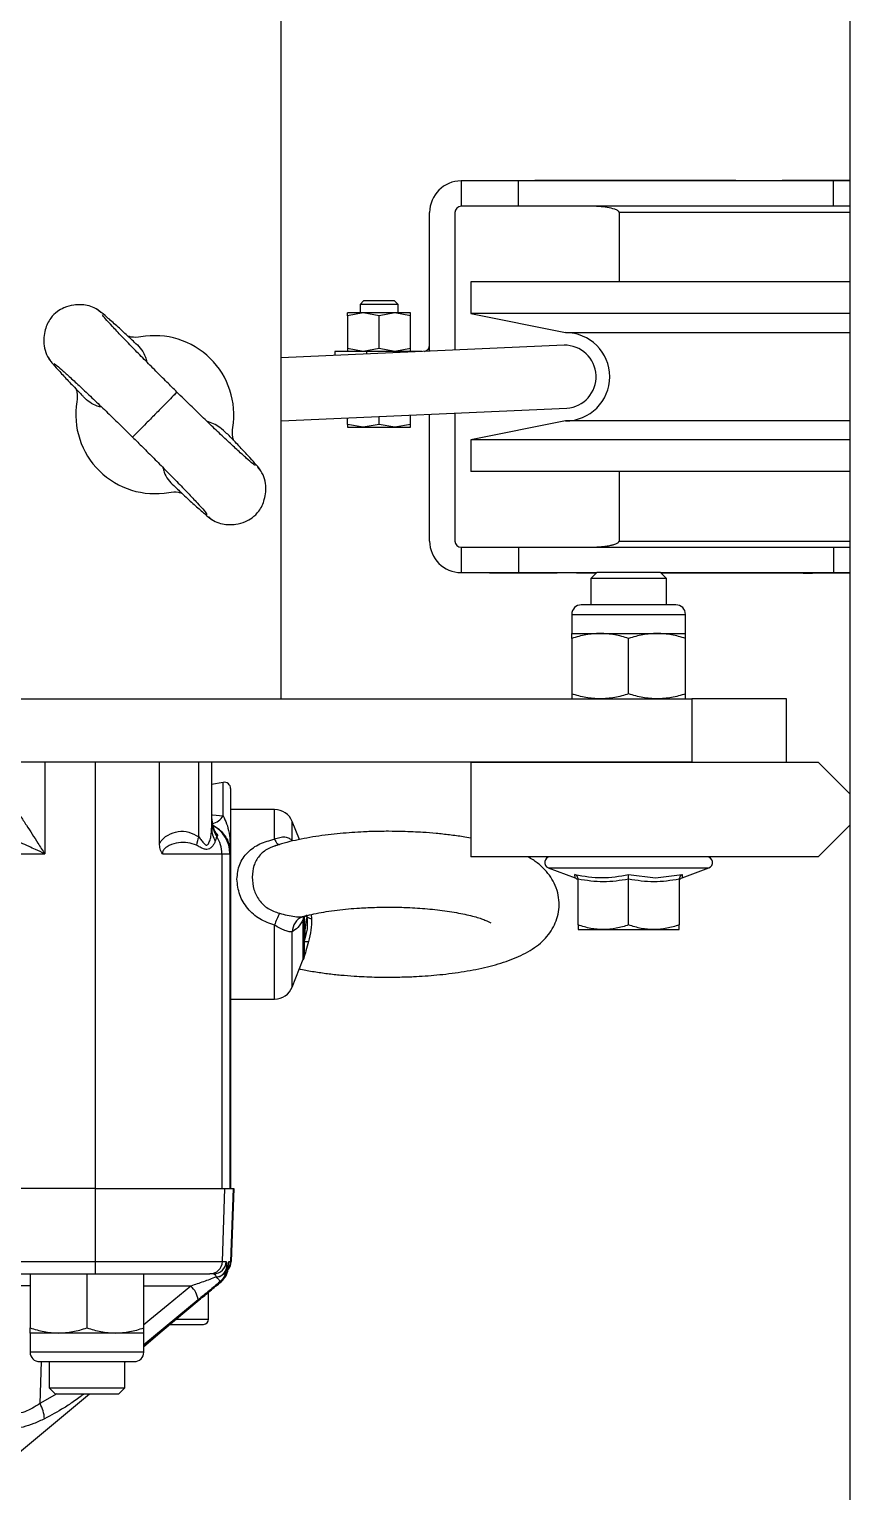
# Model space of a CAD drawing. Header units: centimetres. Extents: x 470464 to 524273, y 49611 to 59074.
# Drawn here: x 503133.11 to 503146.1, y 52552.31 to 52575.46 of the extents above; entities that cross this region are included whole.
import ezdxf

# ---------------------------------------------------------------- set-up
doc = ezdxf.new("R2010")
doc.units = ezdxf.units.CM
doc.header["$MEASUREMENT"] = 0
doc.layers.add('vinç', color=7, linetype='Continuous')

# ---------------------------------------------------------------- blocks, each defined once
blk = doc.blocks.new('ytrbnjytrbtrbrervrer')
at = {"color": 2, "linetype": 'Continuous', "lineweight": 25}
for p, q in [((429367.111, 71738.541), (429367.111, 71783.091)), ((429376.111, 71782.091), (429376.111, 71737.041)), ((429369.961, 71746.741), (429369.961, 71746.341)), ((429370.867, 71746.741), (429369.961, 71746.741)), ((429370.867, 71746.341), (429370.867, 71746.741)), ((429375.854, 71746.741), (429370.867, 71746.741)), ((429371.126, 71746.741), (429371.126, 71746.751)), ((429371.126, 71746.751), (429371.131, 71746.751)), ((429371.131, 71746.741), (429371.131, 71746.751)), ((429371.131, 71746.751), (429371.146, 71746.751)), ((429371.146, 71746.741), (429371.146, 71746.751)), ((429371.146, 71746.751), (429371.173, 71746.751)), ((429371.173, 71746.741), (429371.173, 71746.751)), ((429371.173, 71746.751), (429371.209, 71746.751)), ((429371.209, 71746.741), (429371.209, 71746.751)), ((429371.209, 71746.751), (429371.255, 71746.751)), ((429371.255, 71746.741), (429371.255, 71746.751)), ((429371.255, 71746.751), (429371.312, 71746.751)), ((429371.312, 71746.741), (429371.312, 71746.751)), ((429371.312, 71746.751), (429371.379, 71746.751)), ((429371.379, 71746.741), (429371.379, 71746.751)), ((429371.379, 71746.751), (429371.452, 71746.751)), ((429371.452, 71746.741), (429371.452, 71746.751)), ((429371.452, 71746.751), (429371.453, 71746.751)), ((429371.453, 71746.741), (429371.453, 71746.751)), ((429371.453, 71746.751), (429371.457, 71746.751)), ((429371.457, 71746.741), (429371.457, 71746.751)), ((429371.457, 71746.751), (429371.464, 71746.751)), ((429371.464, 71746.741), (429371.464, 71746.751)), ((429371.464, 71746.751), (429371.472, 71746.751)), ((429371.472, 71746.741), (429371.472, 71746.751)), ((429371.472, 71746.751), (429371.484, 71746.751)), ((429371.484, 71746.741), (429371.484, 71746.751)), ((429371.484, 71746.751), (429371.497, 71746.751)), ((429371.497, 71746.741), (429371.497, 71746.751)), ((429371.497, 71746.751), (429371.513, 71746.751)), ((429371.513, 71746.741), (429371.513, 71746.751)), ((429371.513, 71746.751), (429371.532, 71746.751)), ((429371.532, 71746.741), (429371.532, 71746.751)), ((429371.532, 71746.751), (429371.553, 71746.751)), ((429371.553, 71746.741), (429371.553, 71746.751)), ((429371.553, 71746.751), (429371.577, 71746.751)), ((429371.577, 71746.741), (429371.577, 71746.751)), ((429371.577, 71746.751), (429371.603, 71746.751)), ((429371.603, 71746.741), (429371.603, 71746.751)), ((429371.603, 71746.751), (429371.631, 71746.751)), ((429371.631, 71746.741), (429371.631, 71746.751)), ((429371.631, 71746.751), (429371.663, 71746.751)), ((429371.663, 71746.741), (429371.663, 71746.751)), ((429371.663, 71746.751), (429371.696, 71746.751)), ((429371.696, 71746.741), (429371.696, 71746.751)), ((429371.696, 71746.751), (429371.732, 71746.751)), ((429371.732, 71746.741), (429371.732, 71746.751)), ((429371.732, 71746.751), (429371.771, 71746.751)), ((429371.771, 71746.741), (429371.771, 71746.751)), ((429371.771, 71746.751), (429373.946, 71746.751)), ((429373.946, 71746.741), (429373.946, 71746.751)), ((429373.946, 71746.751), (429373.981, 71746.751)), ((429373.981, 71746.741), (429373.981, 71746.751)), ((429373.981, 71746.751), (429374.058, 71746.751)), ((429374.058, 71746.741), (429374.058, 71746.751)), ((429374.058, 71746.751), (429374.124, 71746.751)), ((429374.124, 71746.741), (429374.124, 71746.751)), ((429374.124, 71746.751), (429374.181, 71746.751)), ((429374.181, 71746.741), (429374.181, 71746.751)), ((429374.181, 71746.751), (429374.227, 71746.751)), ((429374.227, 71746.741), (429374.227, 71746.751)), ((429374.227, 71746.751), (429374.263, 71746.751)), ((429374.263, 71746.741), (429374.263, 71746.751)), ((429374.263, 71746.751), (429374.289, 71746.751)), ((429374.289, 71746.741), (429374.289, 71746.751)), ((429374.289, 71746.751), (429374.304, 71746.751)), ((429374.304, 71746.741), (429374.304, 71746.751)), ((429374.304, 71746.751), (429374.31, 71746.751)), ((429374.31, 71746.741), (429374.31, 71746.751)), ((429375.041, 71746.741), (429375.041, 71746.751)), ((429375.041, 71746.751), (429375.883, 71746.751)), ((429375.854, 71746.341), (429375.854, 71746.741)), ((429376.111, 71746.741), (429375.854, 71746.741)), ((429375.883, 71746.741), (429375.883, 71746.751)), ((429375.883, 71746.751), (429376.111, 71746.751)), ((429370.867, 71746.341), (429369.961, 71746.341)), ((429375.854, 71746.341), (429370.867, 71746.341)), ((429376.111, 71746.341), (429375.854, 71746.341)), ((429369.461, 71744.047), (429369.461, 71746.241)), ((429369.861, 71746.241), (429369.861, 71744.064)), ((429376.111, 71746.241), (429372.461, 71746.241)), ((429372.461, 71746.241), (429372.461, 71745.141)), ((429370.111, 71745.141), (429370.111, 71744.641)), ((429376.111, 71745.141), (429370.111, 71745.141)), ((429368.411, 71744.651), (429368.161, 71744.607)), ((429368.161, 71744.607), (429368.161, 71744.651)), ((429368.411, 71744.651), (429368.161, 71744.651)), ((429368.416, 71744.841), (429368.361, 71744.786)), ((429368.361, 71744.786), (429368.361, 71744.651)), ((429368.961, 71744.786), (429368.361, 71744.786)), ((429368.661, 71744.607), (429368.411, 71744.651)), ((429368.911, 71744.651), (429368.411, 71744.651)), ((429368.906, 71744.841), (429368.416, 71744.841)), ((429368.911, 71744.651), (429368.661, 71744.607)), ((429368.961, 71744.786), (429368.906, 71744.841)), ((429369.161, 71744.607), (429368.911, 71744.651)), ((429369.161, 71744.651), (429368.911, 71744.651)), ((429368.961, 71744.651), (429368.961, 71744.786)), ((429369.161, 71744.607), (429369.161, 71744.651)), ((429370.111, 71744.641), (429371.611, 71744.341)), ((429376.111, 71744.641), (429370.111, 71744.641)), ((429368.161, 71744.607), (429368.161, 71744.086)), ((429368.661, 71744.086), (429368.661, 71744.607)), ((429369.161, 71744.086), (429369.161, 71744.607)), ((429371.611, 71744.341), (429376.111, 71744.341)), ((429371.589, 71744.141), (429367.111, 71743.943)), ((429367.961, 71744.041), (429367.961, 71743.98)), ((429368.461, 71744.041), (429367.961, 71744.041)), ((429368.411, 71744.041), (429368.161, 71744.086)), ((429368.161, 71744.086), (429368.161, 71744.041)), ((429368.661, 71744.086), (429368.411, 71744.041)), ((429368.461, 71744.041), (429368.461, 71744.003)), ((429369.337, 71744.041), (429368.461, 71744.041)), ((429368.911, 71744.041), (429368.661, 71744.086)), ((429369.161, 71744.086), (429368.911, 71744.041)), ((429369.161, 71744.041), (429369.161, 71744.086)), ((429367.111, 71742.942), (429371.633, 71743.142)), ((429368.661, 71742.886), (429368.661, 71743.01)), ((429369.161, 71742.886), (429369.161, 71743.032)), ((429369.461, 71741.041), (429369.461, 71743.046)), ((429369.861, 71743.063), (429369.861, 71741.041)), ((429368.161, 71742.886), (429368.161, 71742.988)), ((429368.411, 71742.841), (429368.161, 71742.886)), ((429368.161, 71742.886), (429368.161, 71742.841)), ((429368.161, 71742.841), (429368.411, 71742.841)), ((429368.661, 71742.886), (429368.411, 71742.841)), ((429368.411, 71742.841), (429368.911, 71742.841)), ((429368.911, 71742.841), (429368.661, 71742.886)), ((429369.161, 71742.886), (429368.911, 71742.841)), ((429368.911, 71742.841), (429369.161, 71742.841)), ((429369.161, 71742.841), (429369.161, 71742.886)), ((429371.611, 71742.941), (429370.111, 71742.641)), ((429376.111, 71742.941), (429371.611, 71742.941)), ((429370.111, 71742.641), (429370.111, 71742.141)), ((429376.111, 71742.641), (429370.111, 71742.641)), ((429376.111, 71742.141), (429370.111, 71742.141)), ((429372.461, 71742.141), (429372.461, 71741.041)), ((429369.961, 71740.941), (429369.961, 71740.541)), ((429369.961, 71740.941), (429370.867, 71740.941)), ((429370.867, 71740.941), (429370.867, 71740.541)), ((429370.867, 71740.941), (429375.854, 71740.941)), ((429372.461, 71741.041), (429376.111, 71741.041)), ((429375.854, 71740.941), (429375.854, 71740.541)), ((429375.854, 71740.941), (429376.111, 71740.941)), ((429369.961, 71740.541), (429370.867, 71740.541)), ((429370.41, 71740.541), (429370.41, 71740.531)), ((429371.088, 71740.531), (429370.41, 71740.531)), ((429370.867, 71740.541), (429372.107, 71740.541)), ((429371.088, 71740.541), (429371.088, 71740.531)), ((429371.136, 71740.531), (429371.088, 71740.531)), ((429371.136, 71740.541), (429371.136, 71740.531)), ((429371.18, 71740.531), (429371.136, 71740.531)), ((429371.18, 71740.541), (429371.18, 71740.531)), ((429371.222, 71740.531), (429371.18, 71740.531)), ((429371.222, 71740.541), (429371.222, 71740.531)), ((429371.26, 71740.531), (429371.222, 71740.531)), ((429371.26, 71740.541), (429371.26, 71740.531)), ((429371.296, 71740.531), (429371.26, 71740.531)), ((429371.296, 71740.541), (429371.296, 71740.531)), ((429371.328, 71740.531), (429371.296, 71740.531)), ((429371.328, 71740.541), (429371.328, 71740.531)), ((429371.357, 71740.531), (429371.328, 71740.531)), ((429371.357, 71740.541), (429371.357, 71740.531)), ((429371.384, 71740.531), (429371.357, 71740.531)), ((429371.384, 71740.541), (429371.384, 71740.531)), ((429371.407, 71740.531), (429371.384, 71740.531)), ((429371.407, 71740.541), (429371.407, 71740.531)), ((429371.427, 71740.531), (429371.407, 71740.531)), ((429371.427, 71740.541), (429371.427, 71740.531)), ((429371.444, 71740.531), (429371.427, 71740.531)), ((429371.444, 71740.541), (429371.444, 71740.531)), ((429371.457, 71740.531), (429371.444, 71740.531)), ((429371.457, 71740.541), (429371.457, 71740.531)), ((429371.468, 71740.531), (429371.457, 71740.531)), ((429371.468, 71740.541), (429371.468, 71740.531)), ((429371.476, 71740.531), (429371.468, 71740.531)), ((429371.476, 71740.541), (429371.476, 71740.531)), ((429371.48, 71740.531), (429371.476, 71740.531)), ((429371.48, 71740.541), (429371.48, 71740.531)), ((429371.482, 71740.531), (429371.48, 71740.531)), ((429371.482, 71740.541), (429371.482, 71740.531)), ((429371.785, 71740.541), (429371.785, 71740.531)), ((429372.097, 71740.531), (429371.785, 71740.531)), ((429372.107, 71740.541), (429372.011, 71740.445)), ((429372.175, 71740.541), (429372.107, 71740.541)), ((429373.115, 71740.541), (429372.175, 71740.541)), ((429373.115, 71740.541), (429375.854, 71740.541)), ((429373.211, 71740.445), (429373.115, 71740.541)), ((429373.134, 71740.531), (429373.125, 71740.531)), ((429373.134, 71740.541), (429373.134, 71740.531)), ((429373.197, 71740.531), (429373.134, 71740.531)), ((429373.197, 71740.541), (429373.197, 71740.531)), ((429373.265, 71740.531), (429373.197, 71740.531)), ((429373.265, 71740.541), (429373.265, 71740.531)), ((429373.339, 71740.531), (429373.265, 71740.531)), ((429373.339, 71740.541), (429373.339, 71740.531)), ((429373.42, 71740.531), (429373.339, 71740.531)), ((429373.42, 71740.541), (429373.42, 71740.531)), ((429373.506, 71740.531), (429373.42, 71740.531)), ((429373.506, 71740.541), (429373.506, 71740.531)), ((429373.598, 71740.531), (429373.506, 71740.531)), ((429373.598, 71740.541), (429373.598, 71740.531)), ((429374.421, 71740.531), (429373.598, 71740.531)), ((429374.421, 71740.541), (429374.421, 71740.531)), ((429375.373, 71740.531), (429374.421, 71740.531)), ((429375.373, 71740.541), (429375.373, 71740.531)), ((429375.373, 71740.531), (429375.521, 71740.531)), ((429375.521, 71740.531), (429375.521, 71740.541)), ((429376.055, 71740.531), (429375.521, 71740.531)), ((429375.854, 71740.541), (429376.111, 71740.541)), ((429376.055, 71740.541), (429376.055, 71740.531)), ((429376.111, 71740.531), (429376.055, 71740.531)), ((429373.211, 71740.445), (429372.011, 71740.445)), ((429372.011, 71740.445), (429372.011, 71740.031)), ((429373.211, 71740.031), (429373.211, 71740.445)), ((429371.711, 71739.88), (429373.511, 71739.88)), ((429371.711, 71739.88), (429371.711, 71739.578)), ((429373.511, 71739.578), (429373.511, 71739.88)), ((429371.711, 71739.578), (429372.161, 71739.578)), ((429372.161, 71739.578), (429373.061, 71739.578)), ((429373.061, 71739.578), (429373.511, 71739.578)), ((429371.711, 71739.498), (429371.711, 71738.622)), ((429372.611, 71738.622), (429372.611, 71739.498)), ((429373.511, 71738.622), (429373.511, 71739.498)), ((429355.997, 71738.541), (429373.611, 71738.541)), ((429373.611, 71738.541), (429373.611, 71737.541)), ((429375.111, 71738.541), (429373.611, 71738.541)), ((429375.111, 71737.541), (429375.111, 71738.541)), ((429373.611, 71737.541), (429346.111, 71737.541)), ((429363.369, 71737.541), (429363.369, 71736.091)), ((429364.173, 71730.791), (429364.173, 71737.541)), ((429365.185, 71736.252), (429365.185, 71737.541)), ((429365.806, 71736.358), (429365.806, 71737.541)), ((429366.011, 71737.541), (429366.011, 71736.493)), ((429370.111, 71737.541), (429370.111, 71736.041)), ((429370.111, 71737.541), (429375.611, 71737.541)), ((429375.611, 71737.541), (429376.111, 71737.041)), ((429366.194, 71737.221), (429366.011, 71737.188)), ((429366.194, 71736.69), (429366.194, 71737.221)), ((429376.111, 71737.041), (429376.111, 71736.541)), ((429367.007, 71736.791), (429366.311, 71736.791)), ((429367.007, 71736.322), (429367.007, 71736.791)), ((429366.024, 71736.705), (429366.194, 71736.69)), ((429367.286, 71736.296), (429367.286, 71736.601)), ((429367.399, 71736.315), (429367.286, 71736.601)), ((429376.111, 71736.541), (429375.611, 71736.041)), ((429376.111, 71736.541), (429376.111, 71718.941)), ((429366.103, 71736.38), (429366.092, 71736.363)), ((429356.726, 71736.091), (429363.369, 71736.091)), ((429365.231, 71736.091), (429366.172, 71736.091)), ((429366.172, 71736.091), (429366.172, 71730.791)), ((429366.172, 71736.091), (429366.302, 71736.091)), ((429366.302, 71730.791), (429366.302, 71736.091)), ((429366.302, 71736.091), (429366.307, 71736.091)), ((429366.307, 71736.091), (429366.304, 71736.12)), ((429366.307, 71736.12), (429366.311, 71736.091)), ((429366.311, 71735.991), (429366.311, 71730.791)), ((429366.311, 71735.991), (429366.311, 71735.991)), ((429375.611, 71736.041), (429370.111, 71736.041)), ((429371.34, 71735.867), (429373.882, 71735.867)), ((429371.34, 71735.867), (429371.766, 71735.712)), ((429373.456, 71735.712), (429373.882, 71735.867)), ((429371.765, 71735.712), (429371.762, 71735.761)), ((429371.811, 71734.963), (429371.811, 71735.688)), ((429372.611, 71735.761), (429373.034, 71735.712)), ((429372.611, 71734.963), (429372.611, 71735.688)), ((429373.034, 71735.712), (429373.46, 71735.761)), ((429373.411, 71735.688), (429373.411, 71734.963)), ((429367.007, 71733.791), (429367.007, 71734.96)), ((429367.42, 71735.081), (429367.442, 71735.094)), ((429367.459, 71734.42), (429367.459, 71735.048)), ((429367.48, 71735.091), (429367.477, 71735.082)), ((429367.479, 71735.083), (429367.479, 71735.101)), ((429367.48, 71734.53), (429367.48, 71735.089)), ((429367.517, 71735.091), (429367.489, 71735.105)), ((429367.512, 71735.124), (429367.517, 71735.091)), ((429367.588, 71735.129), (429367.593, 71735.06)), ((429367.286, 71733.981), (429367.286, 71734.855)), ((429371.811, 71734.891), (429372.211, 71734.891)), ((429372.211, 71734.891), (429373.011, 71734.891)), ((429373.011, 71734.891), (429373.411, 71734.891)), ((429367.469, 71734.439), (429367.455, 71734.411)), ((429367.286, 71733.981), (429367.459, 71734.42)), ((429366.311, 71733.791), (429367.007, 71733.791)), ((429364.173, 71730.791), (429351.232, 71730.791)), ((429364.173, 71729.634), (429364.173, 71730.791)), ((429364.173, 71730.791), (429366.222, 71730.791)), ((429366.182, 71729.634), (429366.222, 71730.791)), ((429366.222, 71730.791), (429366.352, 71730.791)), ((429366.352, 71730.791), (429366.311, 71729.634)), ((429366.361, 71730.791), (429366.321, 71729.634)), ((429366.352, 71730.791), (429366.361, 71730.791)), ((429362.185, 71729.634), (429364.173, 71729.634)), ((429364.173, 71729.634), (429366.182, 71729.634)), ((429364.173, 71729.441), (429364.173, 71729.634)), ((429366.182, 71729.634), (429366.241, 71729.634)), ((429366.284, 71729.634), (429366.311, 71729.634)), ((429366.311, 71729.634), (429366.318, 71729.634)), ((429366.318, 71729.634), (429366.321, 71729.634)), ((429362.185, 71729.441), (429364.173, 71729.441)), ((429363.137, 71729.441), (429363.137, 71728.585)), ((429364.037, 71729.441), (429364.037, 71728.585)), ((429364.937, 71728.585), (429364.937, 71729.441)), ((429366.042, 71729.441), (429365.982, 71729.441)), ((429366.081, 71729.392), (429366.081, 71729.39)), ((429366.246, 71729.535), (429366.272, 71729.535)), ((429366.246, 71729.535), (429366.246, 71729.523)), ((429366.268, 71729.508), (429366.269, 71729.513)), ((429366.272, 71729.536), (429366.272, 71729.529)), ((429366.272, 71729.535), (429366.272, 71729.528)), ((429365.683, 71729.248), (429364.937, 71729.248)), ((429365.961, 71728.721), (429365.961, 71729.15)), ((429366.161, 71729.315), (429366.142, 71729.315)), ((429365.797, 71729.028), (429364.937, 71728.319)), ((429365.23, 71728.54), (429365.814, 71729.028)), ((429365.447, 71728.721), (429365.961, 71728.721)), ((429363.137, 71728.504), (429363.137, 71728.202)), ((429363.587, 71728.504), (429363.137, 71728.504)), ((429364.487, 71728.504), (429363.587, 71728.504)), ((429364.937, 71728.504), (429364.487, 71728.504)), ((429364.937, 71728.293), (429365.23, 71728.54)), ((429365.23, 71728.54), (429364.937, 71728.293)), ((429364.937, 71728.202), (429364.937, 71728.504)), ((429365.23, 71728.54), (429365.231, 71728.541)), ((429364.937, 71728.202), (429363.137, 71728.202)), ((429363.313, 71728.051), (429363.294, 71727.387)), ((429363.437, 71728.051), (429363.437, 71727.638)), ((429364.637, 71728.04), (429364.651, 71728.051)), ((429364.637, 71727.638), (429364.637, 71728.051)), ((429362.65, 71726.357), (429364.075, 71727.541)), ((429363.563, 71727.541), (429363.294, 71727.387)), ((429363.437, 71727.638), (429363.737, 71727.638)), ((429363.437, 71727.638), (429363.533, 71727.541)), ((429363.533, 71727.541), (429363.785, 71727.541)), ((429363.737, 71727.638), (429364.637, 71727.638)), ((429363.785, 71727.541), (429364.541, 71727.541)), ((429364.541, 71727.541), (429364.637, 71727.638))]:
    blk.add_line(p, q, dxfattribs=at)
at = {"color": 2, "linetype": 'Continuous', "lineweight": 25, "flags": 128}
for points in [[(429367.007, 71736.322), (429367.018, 71736.3), (429367.028, 71736.282), (429367.039, 71736.266), (429367.049, 71736.254), (429367.058, 71736.245), (429367.067, 71736.239), (429367.075, 71736.236), (429367.083, 71736.238)], [(429366.272, 71729.529), (429366.269, 71729.509), (429366.268, 71729.507)], [(429365.683, 71729.248), (429365.325, 71728.953), (429365.032, 71728.712), (429364.937, 71728.633)]]:
    blk.add_lwpolyline(points, dxfattribs=at)
at = {"color": 2, "linetype": 'Continuous', "lineweight": 25}
for centre, radius, start, end in [((429369.961, 71746.241), 0.5, 90, 180), ((429369.961, 71746.241), 0.1, 90, 180), ((429365.111, 71743.041), 1.25, 350.6227, 100.2018), ((429371.611, 71743.641), 0.7, 270, 90), ((429369.361, 71744.141), 0.1, 281.1796, 0), ((429371.596, 71743.641), 0.5, 274.2481, 90.8134), ((429365.111, 71743.041), 1.25, 170.6227, 280.2018), ((429369.961, 71741.041), 0.5, 180, 270), ((429369.961, 71741.041), 0.1, 180, 270), ((429371.862, 71739.88), 0.151, 90, 180), ((429373.36, 71739.88), 0.151, 0, 90), ((429366.211, 71737.122), 0.1, 0, 100), ((429367.007, 71736.491), 0.3, 21.5221, 90), ((429366.51, 71736.668), 0.499, 180.0031, 215.2782), ((429366.51, 71736.635), 0.499, 180.0038, 213.0385), ((429365.935, 71736.869), 0.315, 286.0003, 325.3327), ((429365.801, 71736.091), 0.5, 359.9951, 63.0025), ((429366.343, 71736.146), 0.577, 158.4382, 172.1501), ((429366.399, 71736.494), 0.388, 180.2261, 211.3984), ((429365.672, 71736.091), 0.5, 359.9969, 32.9531), ((429371.371, 71735.951), 0.09, 90, 250), ((429373.851, 71735.951), 0.09, 290, 90), ((429368.834, 71734.333), 1.932, 155.0292, 161.0583), ((429367.556, 71734.847), 0.27, 114.0367, 178.3312), ((429367.18, 71734.53), 0.3, 338.4779, 0), ((429367.007, 71734.091), 0.3, 270, 338.4779), ((429365.982, 71729.641), 0.2, 270.0126, 358.0149), ((429366.042, 71729.641), 0.2, 270.0119, 358.0156), ((429366.084, 71729.641), 0.2, 331.4995, 358.004), ((429366.121, 71729.641), 0.2, 318.6606, 358), ((429366.111, 71729.641), 0.2, 323.6526, 358.0048), ((429366.118, 71729.641), 0.2, 320.0189, 357.9974), ((429366.075, 71729.566), 0.175, 272.0061, 349.7836), ((429366.079, 71729.561), 0.171, 270.8366, 347.2922), ((429365.427, 71728.976), 0.373, 7.9581, 46.8045), ((429365.881, 71728.721), 0.08, 270, 0), ((429363.288, 71728.202), 0.151, 180, 270), ((429364.786, 71728.202), 0.151, 270, 0), ((429362.844, 71727.125), 0.521, 2.3921, 30.1789)]:
    blk.add_arc(centre, radius, start, end, dxfattribs=at)
for points, knots in [([(429372.461, 71746.241), (429372.461, 71746.244), (429372.46, 71746.249), (429372.454, 71746.259), (429372.433, 71746.277), (429372.331, 71746.316), (429372.168, 71746.336), (429372.023, 71746.34), (429371.961, 71746.341)], [0, 0, 0, 0, 0.01383, 0.031643, 0.06389, 0.169235, 0.644576, 1, 1, 1, 1]), ([(429364.257, 71744.66), (429364.224, 71744.687), (429364.159, 71744.738), (429364.011, 71744.783), (429363.845, 71744.786), (429363.686, 71744.742), (429363.558, 71744.672), (429363.445, 71744.56), (429363.378, 71744.413), (429363.351, 71744.261), (429363.355, 71744.128), (429363.389, 71743.987), (429363.449, 71743.91), (429363.48, 71743.872)], [0, 0, 0, 0, 0.076878, 0.149955, 0.280415, 0.38086, 0.452228, 0.542104, 0.666447, 0.742118, 0.824619, 0.911041, 1, 1, 1, 1]), ([(429364.791, 71744.184), (429364.739, 71744.233), (429364.62, 71744.345), (429364.458, 71744.493), (429364.313, 71744.62), (429364.209, 71744.705), (429364.196, 71744.705), (429364.19, 71744.705)], [0, 0, 0, 0, 0.146898, 0.335833, 0.546693, 0.780924, 1, 1, 1, 1]), ([(429365.462, 71743.397), (429365.408, 71743.451), (429365.295, 71743.563), (429365.12, 71743.738), (429364.937, 71743.922), (429364.753, 71744.109), (429364.579, 71744.289), (429364.429, 71744.449), (429364.315, 71744.574), (429364.293, 71744.606), (429364.281, 71744.623)], [0, 0, 0, 0, 0.08842, 0.186677, 0.294719, 0.41263, 0.540821, 0.680559, 0.833861, 1, 1, 1, 1]), ([(429364.89, 71744.272), (429364.838, 71744.266), (429364.768, 71744.258), (429364.702, 71744.278), (429364.686, 71744.283)], [0, 0, 0, 0, 0.747063, 1, 1, 1, 1]), ([(429364.79, 71744.182), (429364.797, 71744.177), (429364.873, 71744.117), (429364.949, 71744.011), (429364.976, 71743.902), (429364.982, 71743.877)], [0, 0, 0, 0, 0.072824, 0.788948, 1, 1, 1, 1]), ([(429363.433, 71743.94), (429363.433, 71743.935), (429363.431, 71743.925), (429363.495, 71743.846), (429363.597, 71743.731), (429363.735, 71743.582), (429363.862, 71743.449), (429363.947, 71743.362), (429363.969, 71743.339)], [0, 0, 0, 0, 0.182108, 0.385727, 0.579367, 0.762425, 0.937246, 1, 1, 1, 1]), ([(429363.518, 71743.849), (429363.53, 71743.84), (429363.556, 71743.823), (429363.654, 71743.738), (429363.787, 71743.618), (429363.951, 71743.466), (429364.136, 71743.291), (429364.336, 71743.099), (429364.546, 71742.896), (429364.689, 71742.755), (429364.76, 71742.685)], [0, 0, 0, 0, 0.1388489, 0.2732773, 0.4020954, 0.5263177, 0.6473538, 0.7661537, 0.8833957, 1, 1, 1, 1]), ([(429363.864, 71743.448), (429363.869, 71743.432), (429363.889, 71743.367), (429363.883, 71743.297), (429363.878, 71743.245)], [0, 0, 0, 0, 0.246544, 1, 1, 1, 1]), ([(429364.274, 71743.158), (429364.249, 71743.164), (429364.139, 71743.189), (429364.034, 71743.262), (429363.974, 71743.335), (429363.97, 71743.34)], [0, 0, 0, 0, 0.214345, 0.94666, 1, 1, 1, 1]), ([(429365.462, 71743.397), (429365.457, 71743.392), (429365.446, 71743.381), (429365.365, 71743.299), (429365.249, 71743.181), (429365.157, 71743.088), (429365.111, 71743.041)], [0, 0, 0, 0, 0.250003, 0.499999, 0.750006, 1, 1, 1, 1]), ([(429366.704, 71742.234), (429366.692, 71742.243), (429366.666, 71742.259), (429366.568, 71742.345), (429366.435, 71742.465), (429366.271, 71742.617), (429366.086, 71742.792), (429365.886, 71742.983), (429365.676, 71743.187), (429365.533, 71743.327), (429365.462, 71743.397)], [0, 0, 0, 0, 0.1388488, 0.2732775, 0.402094, 0.5263162, 0.6473542, 0.7661524, 0.8833959, 1, 1, 1, 1]), ([(429365.111, 71743.041), (429365.065, 71742.995), (429364.973, 71742.901), (429364.857, 71742.784), (429364.776, 71742.701), (429364.765, 71742.691), (429364.76, 71742.685)], [0, 0, 0, 0, 0.249997, 0.499997, 0.7499968, 1, 1, 1, 1]), ([(429366.249, 71742.738), (429366.214, 71742.774), (429366.126, 71742.866), (429366.007, 71742.911), (429365.934, 71742.938)], [0, 0, 0, 0, 0.394719, 1, 1, 1, 1]), ([(429366.358, 71742.634), (429366.353, 71742.651), (429366.333, 71742.716), (429366.339, 71742.785), (429366.344, 71742.838)], [0, 0, 0, 0, 0.252117, 1, 1, 1, 1]), ([(429364.76, 71742.685), (429364.814, 71742.632), (429364.927, 71742.52), (429365.102, 71742.345), (429365.285, 71742.16), (429365.469, 71741.973), (429365.643, 71741.793), (429365.793, 71741.634), (429365.906, 71741.508), (429365.929, 71741.476), (429365.941, 71741.46)], [0, 0, 0, 0, 0.08842, 0.18668, 0.294719, 0.41263, 0.54082, 0.680559, 0.833861, 1, 1, 1, 1]), ([(429366.789, 71742.143), (429366.789, 71742.148), (429366.791, 71742.158), (429366.727, 71742.236), (429366.625, 71742.351), (429366.487, 71742.5), (429366.361, 71742.633), (429366.276, 71742.72), (429366.254, 71742.743)], [0, 0, 0, 0, 0.182243, 0.386014, 0.579798, 0.76299, 0.937942, 1, 1, 1, 1]), ([(429365.24, 71742.206), (429365.246, 71742.181), (429365.273, 71742.072), (429365.349, 71741.966), (429365.425, 71741.906), (429365.432, 71741.9)], [0, 0, 0, 0, 0.2110445, 0.9271664, 1, 1, 1, 1]), ([(429365.965, 71741.422), (429365.998, 71741.396), (429366.063, 71741.345), (429366.211, 71741.299), (429366.377, 71741.296), (429366.536, 71741.34), (429366.664, 71741.41), (429366.777, 71741.523), (429366.844, 71741.67), (429366.871, 71741.822), (429366.867, 71741.955), (429366.833, 71742.095), (429366.773, 71742.172), (429366.742, 71742.211)], [0, 0, 0, 0, 0.076879, 0.149956, 0.280413, 0.380861, 0.452227, 0.542103, 0.666449, 0.742118, 0.824621, 0.911041, 1, 1, 1, 1]), ([(429365.431, 71741.899), (429365.483, 71741.85), (429365.602, 71741.738), (429365.764, 71741.59), (429365.909, 71741.462), (429366.013, 71741.377), (429366.026, 71741.377), (429366.032, 71741.378)], [0, 0, 0, 0, 0.1468966, 0.3358333, 0.546692, 0.7809247, 1, 1, 1, 1]), ([(429365.332, 71741.811), (429365.384, 71741.817), (429365.454, 71741.824), (429365.52, 71741.805), (429365.536, 71741.8)], [0, 0, 0, 0, 0.747027, 1, 1, 1, 1]), ([(429371.961, 71740.941), (429372.026, 71740.943), (429372.126, 71740.945), (429372.249, 71740.959), (429372.322, 71740.971), (429372.371, 71740.984), (429372.405, 71740.995), (429372.43, 71741.006), (429372.447, 71741.016), (429372.456, 71741.027), (429372.46, 71741.035), (429372.461, 71741.039), (429372.461, 71741.041)], [0, 0, 0, 0, 0.374419, 0.571153, 0.705651, 0.797982, 0.861791, 0.906356, 0.954067, 0.973095, 0.989314, 1, 1, 1, 1]), ([(429373.36, 71740.031), (429373.35, 71740.031), (429373.335, 71740.031), (429373.241, 71740.031), (429373.145, 71740.031), (429373.025, 71740.031), (429372.85, 71740.031), (429372.611, 71740.031), (429372.372, 71740.031), (429372.197, 71740.031), (429372.077, 71740.031), (429371.981, 71740.031), (429371.887, 71740.031), (429371.872, 71740.031), (429371.862, 71740.031)], [0, 0, 0, 0, 0.119728, 0.184181, 0.250001, 0.315819, 0.380271, 0.500001, 0.619729, 0.68418, 0.75, 0.81582, 0.880272, 1, 1, 1, 1]), ([(429372.161, 71739.578), (429372.086, 71739.574), (429371.933, 71739.566), (429371.786, 71739.521), (429371.711, 71739.498)], [0, 0, 0, 0, 0.494511, 1, 1, 1, 1]), ([(429371.711, 71739.498), (429371.711, 71739.52), (429371.711, 71739.566), (429371.711, 71739.574), (429371.711, 71739.578)], [0, 0, 0, 0, 0.495463, 1, 1, 1, 1]), ([(429372.611, 71739.498), (429372.538, 71739.52), (429372.39, 71739.566), (429372.238, 71739.574), (429372.161, 71739.578)], [0, 0, 0, 0, 0.495459, 1, 1, 1, 1]), ([(429373.061, 71739.578), (429372.986, 71739.574), (429372.833, 71739.566), (429372.686, 71739.521), (429372.611, 71739.498)], [0, 0, 0, 0, 0.494508, 1, 1, 1, 1]), ([(429373.511, 71739.498), (429373.438, 71739.52), (429373.29, 71739.566), (429373.138, 71739.574), (429373.061, 71739.578)], [0, 0, 0, 0, 0.495457, 1, 1, 1, 1]), ([(429373.511, 71739.498), (429373.511, 71739.52), (429373.511, 71739.566), (429373.511, 71739.574), (429373.511, 71739.578)], [0, 0, 0, 0, 0.495463, 1, 1, 1, 1]), ([(429372.161, 71738.541), (429372.086, 71738.545), (429371.933, 71738.554), (429371.786, 71738.599), (429371.711, 71738.622)], [0, 0, 0, 0, 0.494511, 1, 1, 1, 1]), ([(429371.711, 71738.622), (429371.711, 71738.599), (429371.711, 71738.554), (429371.711, 71738.545), (429371.711, 71738.541)], [0, 0, 0, 0, 0.495464, 1, 1, 1, 1]), ([(429372.611, 71738.622), (429372.538, 71738.599), (429372.39, 71738.554), (429372.238, 71738.545), (429372.161, 71738.541)], [0, 0, 0, 0, 0.4954602, 1, 1, 1, 1]), ([(429373.061, 71738.541), (429372.986, 71738.545), (429372.833, 71738.554), (429372.686, 71738.599), (429372.611, 71738.622)], [0, 0, 0, 0, 0.494508, 1, 1, 1, 1]), ([(429373.511, 71738.622), (429373.438, 71738.599), (429373.29, 71738.554), (429373.138, 71738.545), (429373.061, 71738.541)], [0, 0, 0, 0, 0.495457, 1, 1, 1, 1]), ([(429373.511, 71738.541), (429373.511, 71738.545), (429373.511, 71738.554), (429373.511, 71738.599), (429373.511, 71738.622)], [0, 0, 0, 0, 0.494505, 1, 1, 1, 1]), ([(429366.311, 71737.122), (429366.311, 71737.119), (429366.311, 71737.112), (429366.311, 71737.058), (429366.311, 71736.971), (429366.311, 71736.848), (429366.311, 71736.694), (429366.311, 71736.512), (429366.311, 71736.312), (429366.311, 71736.164), (429366.311, 71736.091)], [0, 0, 0, 0, 0.1225081, 0.2450276, 0.371865, 0.5000029, 0.6281419, 0.7549778, 0.8792913, 1, 1, 1, 1]), ([(429362.808, 71736.946), (429362.828, 71736.918), (429362.87, 71736.859), (429362.929, 71736.771), (429362.983, 71736.689), (429363.03, 71736.617), (429363.093, 71736.521), (429363.17, 71736.401), (429363.267, 71736.251), (429363.333, 71736.148), (429363.369, 71736.091)], [0, 0, 0, 0, 0.116386, 0.249602, 0.326416, 0.409823, 0.499886, 0.658508, 0.813917, 1, 1, 1, 1]), ([(429366.031, 71736.538), (429366.053, 71736.527), (429366.106, 71736.5), (429366.176, 71736.437), (429366.238, 71736.358), (429366.282, 71736.268), (429366.307, 71736.177), (429366.31, 71736.119), (429366.311, 71736.091)], [0, 0, 0, 0, 0.129589, 0.304081, 0.485826, 0.651804, 0.831014, 1, 1, 1, 1]), ([(429366.307, 71736.091), (429366.306, 71736.119), (429366.302, 71736.177), (429366.276, 71736.268), (429366.232, 71736.358), (429366.172, 71736.435), (429366.104, 71736.496), (429366.054, 71736.522), (429366.032, 71736.534)], [0, 0, 0, 0, 0.17186, 0.354528, 0.522982, 0.707725, 0.867419, 1, 1, 1, 1]), ([(429366.194, 71736.69), (429366.213, 71736.65), (429366.251, 71736.572), (429366.303, 71736.369), (429366.308, 71736.202), (429366.311, 71736.091)], [0, 0, 0, 0, 0.251381, 0.49995, 1, 1, 1, 1]), ([(429363.369, 71736.091), (429363.32, 71736.113), (429363.237, 71736.151), (429363.111, 71736.209), (429362.994, 71736.262), (429362.856, 71736.324), (429362.709, 71736.39), (429362.551, 71736.459), (429362.454, 71736.499), (429362.408, 71736.519)], [0, 0, 0, 0, 0.1465851, 0.2505305, 0.3839859, 0.5001702, 0.6735894, 0.8413176, 1, 1, 1, 1]), ([(429365.185, 71736.252), (429365.204, 71736.28), (429365.244, 71736.337), (429365.345, 71736.408), (429365.482, 71736.451), (429365.651, 71736.447), (429365.754, 71736.387), (429365.806, 71736.358)], [0, 0, 0, 0, 0.125812, 0.251485, 0.501388, 0.751233, 1, 1, 1, 1]), ([(429366.068, 71736.292), (429366.062, 71736.276), (429366.052, 71736.246), (429366.02, 71736.204), (429365.982, 71736.17), (429365.942, 71736.158), (429365.91, 71736.161), (429365.877, 71736.171), (429365.831, 71736.193), (429365.791, 71736.214), (429365.771, 71736.225)], [0, 0, 0, 0, 0.175614, 0.335428, 0.49841, 0.623925, 0.684221, 0.749482, 0.87471, 1, 1, 1, 1]), ([(429365.806, 71736.358), (429365.82, 71736.338), (429365.849, 71736.3), (429365.884, 71736.256), (429365.912, 71736.231), (429365.933, 71736.225), (429365.952, 71736.238), (429365.973, 71736.272), (429365.993, 71736.331), (429366.008, 71736.41), (429366.01, 71736.465), (429366.011, 71736.493)], [0, 0, 0, 0, 0.1243148, 0.2484234, 0.3113128, 0.3742808, 0.4369676, 0.5000502, 0.6617594, 0.8289099, 1, 1, 1, 1]), ([(429366.092, 71736.363), (429366.09, 71736.36), (429366.086, 71736.352), (429366.074, 71736.312), (429366.068, 71736.292)], [0, 0, 0, 0, 0.499539, 1, 1, 1, 1]), ([(429366.081, 71736.418), (429366.086, 71736.412), (429366.103, 71736.389), (429366.103, 71736.384), (429366.103, 71736.38)], [0, 0, 0, 0, 0.267785, 1, 1, 1, 1]), ([(429366.411, 71735.687), (429366.42, 71735.768), (429366.437, 71735.929), (429366.573, 71736.122), (429366.767, 71736.257), (429366.927, 71736.3), (429367.007, 71736.322)], [0, 0, 0, 0, 0.249505, 0.499374, 0.749421, 1, 1, 1, 1]), ([(429367.007, 71736.322), (429367.035, 71736.332), (429367.092, 71736.354), (429367.172, 71736.36), (429367.242, 71736.343), (429367.271, 71736.312), (429367.286, 71736.296)], [0, 0, 0, 0, 0.251017, 0.500962, 0.750546, 1, 1, 1, 1]), ([(429368.811, 71736.446), (429368.717, 71736.445), (429368.585, 71736.444), (429368.392, 71736.436), (429368.23, 71736.426), (429368.042, 71736.411), (429367.851, 71736.39), (429367.659, 71736.364), (429367.47, 71736.332), (429367.289, 71736.293), (429367.148, 71736.258), (429367.072, 71736.234), (429367.05, 71736.227)], [0, 0, 0, 0, 0.1442092, 0.2023586, 0.2984436, 0.3972586, 0.5024279, 0.6112717, 0.7228646, 0.8366034, 0.9522815, 1, 1, 1, 1]), ([(429370.111, 71736.337), (429370.071, 71736.344), (429369.964, 71736.364), (429369.781, 71736.389), (429369.568, 71736.412), (429369.374, 71736.428), (429369.196, 71736.437), (429369.015, 71736.444), (429368.885, 71736.445), (429368.811, 71736.446)], [0, 0, 0, 0, 0.102825, 0.27624, 0.441424, 0.60091, 0.716315, 0.837312, 1, 1, 1, 1]), ([(429365.231, 71736.091), (429365.224, 71736.102), (429365.209, 71736.125), (429365.189, 71736.179), (429365.187, 71736.223), (429365.185, 71736.252)], [0, 0, 0, 0, 0.24443, 0.501734, 1, 1, 1, 1]), ([(429365.771, 71736.225), (429365.726, 71736.241), (429365.636, 71736.273), (429365.489, 71736.269), (429365.364, 71736.239), (429365.281, 71736.189), (429365.246, 71736.148), (429365.233, 71736.117), (429365.232, 71736.1), (429365.231, 71736.091)], [0, 0, 0, 0, 0.249481, 0.499445, 0.749348, 0.874339, 0.936906, 0.968488, 1, 1, 1, 1]), ([(429366.311, 71735.991), (429366.31, 71735.996), (429366.31, 71736.005), (429366.308, 71736.062), (429366.307, 71736.091)], [0, 0, 0, 0, 0.500068, 1, 1, 1, 1]), ([(429366.311, 71736.091), (429366.311, 71736.063), (429366.311, 71736.005), (429366.311, 71735.996), (429366.311, 71735.991)], [0, 0, 0, 0, 0.500003, 1, 1, 1, 1]), ([(429367.05, 71736.225), (429367, 71736.209), (429366.888, 71736.172), (429366.757, 71736.061), (429366.668, 71735.905), (429366.657, 71735.782), (429366.651, 71735.719)], [0, 0, 0, 0, 0.214408, 0.476486, 0.733244, 1, 1, 1, 1]), ([(429366.969, 71736.2), (429366.986, 71736.207), (429367.019, 71736.221), (429367.056, 71736.231), (429367.075, 71736.237)], [0, 0, 0, 0, 0.490084, 1, 1, 1, 1]), ([(429368.811, 71734.137), (429368.905, 71734.138), (429369.037, 71734.139), (429369.23, 71734.147), (429369.392, 71734.156), (429369.58, 71734.172), (429369.771, 71734.192), (429369.963, 71734.219), (429370.151, 71734.251), (429370.334, 71734.289), (429370.508, 71734.334), (429370.674, 71734.385), (429370.832, 71734.445), (429370.981, 71734.516), (429371.119, 71734.599), (429371.241, 71734.696), (429371.342, 71734.805), (429371.422, 71734.927), (429371.48, 71735.062), (429371.511, 71735.208), (429371.513, 71735.361), (429371.482, 71735.516), (429371.421, 71735.66), (429371.334, 71735.787), (429371.226, 71735.899), (429371.119, 71735.984), (429371.043, 71736.026), (429371.015, 71736.041)], [0, 0, 0, 0, 0.054476, 0.076443, 0.112738, 0.150067, 0.189795, 0.23091, 0.273066, 0.316031, 0.35973, 0.404226, 0.449725, 0.496471, 0.543871, 0.58784, 0.627203, 0.663743, 0.699132, 0.73443, 0.770354, 0.807622, 0.84705, 0.884553, 0.925543, 0.972697, 1, 1, 1, 1]), ([(429367.007, 71734.96), (429366.927, 71734.988), (429366.767, 71735.046), (429366.574, 71735.215), (429366.438, 71735.438), (429366.42, 71735.604), (429366.411, 71735.687)], [0, 0, 0, 0, 0.2503935, 0.5001524, 0.7496387, 1, 1, 1, 1]), ([(429366.651, 71735.719), (429366.657, 71735.654), (429366.668, 71735.527), (429366.758, 71735.35), (429366.898, 71735.211), (429367.021, 71735.169), (429367.083, 71735.148)], [0, 0, 0, 0, 0.257323, 0.500841, 0.75029, 1, 1, 1, 1]), ([(429371.762, 71735.761), (429371.904, 71735.737), (429372.189, 71735.688), (429372.47, 71735.737), (429372.611, 71735.761)], [0, 0, 0, 0, 0.499537, 1, 1, 1, 1]), ([(429371.811, 71735.688), (429371.81, 71735.696), (429371.809, 71735.712), (429371.797, 71735.734), (429371.781, 71735.751), (429371.768, 71735.758), (429371.762, 71735.761)], [0, 0, 0, 0, 0.230955, 0.499514, 0.749889, 1, 1, 1, 1]), ([(429371.811, 71735.688), (429371.81, 71735.696), (429371.809, 71735.712), (429371.797, 71735.734), (429371.781, 71735.751), (429371.768, 71735.758), (429371.762, 71735.761)], [0, 0, 0, 0, 0.230959, 0.49951, 0.750068, 1, 1, 1, 1]), ([(429371.765, 71735.712), (429371.781, 71735.7), (429371.802, 71735.685), (429371.802, 71735.695), (429371.803, 71735.697)], [0, 0, 0, 0, 0.798588, 1, 1, 1, 1]), ([(429372.611, 71735.688), (429372.478, 71735.667), (429372.211, 71735.625), (429371.944, 71735.667), (429371.811, 71735.688)], [0, 0, 0, 0, 0.499996, 1, 1, 1, 1]), ([(429372.611, 71735.688), (429372.611, 71735.696), (429372.611, 71735.712), (429372.611, 71735.734), (429372.611, 71735.751), (429372.611, 71735.758), (429372.611, 71735.761)], [0, 0, 0, 0, 0.230959, 0.499472, 0.749846, 1, 1, 1, 1]), ([(429373.411, 71735.688), (429373.278, 71735.667), (429373.011, 71735.625), (429372.744, 71735.667), (429372.611, 71735.688)], [0, 0, 0, 0, 0.500002, 1, 1, 1, 1]), ([(429373.46, 71735.761), (429373.454, 71735.758), (429373.441, 71735.751), (429373.425, 71735.734), (429373.413, 71735.712), (429373.412, 71735.696), (429373.411, 71735.688)], [0, 0, 0, 0, 0.250172, 0.500489, 0.769074, 1, 1, 1, 1]), ([(429373.419, 71735.697), (429373.42, 71735.695), (429373.42, 71735.685), (429373.441, 71735.7), (429373.457, 71735.712)], [0, 0, 0, 0, 0.195663, 1, 1, 1, 1]), ([(429373.46, 71735.761), (429373.459, 71735.729), (429373.457, 71735.696), (429373.457, 71735.712), (429373.457, 71735.712)], [0, 0, 0, 0, 0.9990642, 1, 1, 1, 1]), ([(429367.083, 71735.148), (429367.125, 71735.138), (429367.208, 71735.116), (429367.31, 71735.098), (429367.379, 71735.091), (429367.418, 71735.091), (429367.434, 71735.093), (429367.441, 71735.094)], [0, 0, 0, 0, 0.297461, 0.595667, 0.750425, 0.895973, 1, 1, 1, 1]), ([(429367.456, 71735.096), (429367.479, 71735.103), (429367.542, 71735.12), (429367.666, 71735.147), (429367.824, 71735.175), (429367.994, 71735.199), (429368.171, 71735.218), (429368.334, 71735.231), (429368.485, 71735.239), (429368.638, 71735.244), (429368.83, 71735.247), (429369.006, 71735.244), (429369.171, 71735.237), (429369.309, 71735.229), (429369.468, 71735.216), (429369.625, 71735.199), (429369.778, 71735.178), (429369.922, 71735.153), (429370.052, 71735.126), (429370.167, 71735.098), (429370.262, 71735.069), (429370.337, 71735.042), (429370.391, 71735.018), (429370.422, 71735.002), (429370.434, 71734.993), (429370.431, 71734.996), (429370.431, 71734.996)], [0, 0, 0, 0, 0.029467, 0.080028, 0.131411, 0.18277, 0.232547, 0.280253, 0.314865, 0.351941, 0.400109, 0.462766, 0.488036, 0.529625, 0.572151, 0.616969, 0.662699, 0.708662, 0.754253, 0.798957, 0.842316, 0.883922, 0.923456, 0.960756, 0.995933, 1, 1, 1, 1]), ([(429367.286, 71734.855), (429367.271, 71734.854), (429367.242, 71734.853), (429367.171, 71734.875), (429367.092, 71734.912), (429367.035, 71734.944), (429367.007, 71734.96)], [0, 0, 0, 0, 0.250698, 0.500413, 0.750207, 1, 1, 1, 1]), ([(429367.459, 71735.048), (429367.431, 71735.003), (429367.374, 71734.912), (429367.315, 71734.874), (429367.286, 71734.855)], [0, 0, 0, 0, 0.500387, 1, 1, 1, 1]), ([(429367.441, 71735.094), (429367.445, 71735.095), (429367.451, 71735.095), (429367.454, 71735.097), (429367.456, 71735.097)], [0, 0, 0, 0, 0.537637, 1, 1, 1, 1]), ([(429367.459, 71735.097), (429367.459, 71735.09), (429367.458, 71735.075), (429367.459, 71735.057), (429367.459, 71735.048)], [0, 0, 0, 0, 0.480533, 1, 1, 1, 1]), ([(429367.477, 71735.082), (429367.477, 71735.08), (429367.476, 71735.076), (429367.468, 71735.065), (429367.462, 71735.054), (429367.459, 71735.048)], [0, 0, 0, 0, 0.295801, 0.669976, 1, 1, 1, 1]), ([(429367.517, 71735.091), (429367.522, 71735.026), (429367.533, 71734.901), (429367.496, 71734.781), (429367.479, 71734.724)], [0, 0, 0, 0, 0.522231, 1, 1, 1, 1]), ([(429367.517, 71735.091), (429367.507, 71735.034), (429367.486, 71734.916), (429367.482, 71734.806), (429367.48, 71734.75)], [0, 0, 0, 0, 0.487363, 1, 1, 1, 1]), ([(429367.517, 71735.091), (429367.531, 71735.084), (429367.553, 71735.073), (429367.582, 71735.064), (429367.593, 71735.06)], [0, 0, 0, 0, 0.627906, 1, 1, 1, 1]), ([(429367.593, 71735.06), (429367.591, 71735.001), (429367.586, 71734.878), (429367.558, 71734.761), (429367.544, 71734.701)], [0, 0, 0, 0, 0.484893, 1, 1, 1, 1]), ([(429372.211, 71734.891), (429372.144, 71734.895), (429372.008, 71734.902), (429371.877, 71734.942), (429371.811, 71734.963)], [0, 0, 0, 0, 0.494517, 1, 1, 1, 1]), ([(429371.811, 71734.963), (429371.811, 71734.943), (429371.811, 71734.902), (429371.811, 71734.895), (429371.811, 71734.891)], [0, 0, 0, 0, 0.495464, 1, 1, 1, 1]), ([(429372.611, 71734.963), (429372.546, 71734.943), (429372.415, 71734.902), (429372.279, 71734.895), (429372.211, 71734.891)], [0, 0, 0, 0, 0.4954614, 1, 1, 1, 1]), ([(429373.011, 71734.891), (429372.944, 71734.895), (429372.808, 71734.902), (429372.677, 71734.942), (429372.611, 71734.963)], [0, 0, 0, 0, 0.494503, 1, 1, 1, 1]), ([(429373.411, 71734.963), (429373.346, 71734.943), (429373.215, 71734.902), (429373.079, 71734.895), (429373.011, 71734.891)], [0, 0, 0, 0, 0.495453, 1, 1, 1, 1]), ([(429373.411, 71734.891), (429373.411, 71734.895), (429373.411, 71734.902), (429373.411, 71734.942), (429373.411, 71734.963)], [0, 0, 0, 0, 0.494511, 1, 1, 1, 1]), ([(429367.544, 71734.701), (429367.53, 71734.65), (429367.503, 71734.549), (429367.481, 71734.476), (429367.469, 71734.439)], [0, 0, 0, 0, 0.4988234, 1, 1, 1, 1]), ([(429367.473, 71734.702), (429367.482, 71734.703), (429367.498, 71734.706), (429367.529, 71734.702), (429367.544, 71734.701)], [0, 0, 0, 0, 0.50711, 1, 1, 1, 1]), ([(429367.399, 71734.267), (429367.407, 71734.265), (429367.48, 71734.249), (429367.629, 71734.224), (429367.84, 71734.193), (429368.054, 71734.17), (429368.248, 71734.155), (429368.426, 71734.145), (429368.607, 71734.138), (429368.737, 71734.137), (429368.811, 71734.137)], [0, 0, 0, 0, 0.020395, 0.182338, 0.340385, 0.490926, 0.636278, 0.741459, 0.85173, 1, 1, 1, 1]), ([(429366.241, 71729.634), (429366.243, 71729.63), (429366.246, 71729.621), (429366.246, 71729.564), (429366.246, 71729.535)], [0, 0, 0, 0, 0.503096, 1, 1, 1, 1]), ([(429366.272, 71729.536), (429366.274, 71729.564), (429366.279, 71729.621), (429366.282, 71729.63), (429366.284, 71729.634)], [0, 0, 0, 0, 0.498494, 1, 1, 1, 1]), ([(429364.173, 71729.441), (429364.282, 71729.441), (429364.505, 71729.441), (429364.836, 71729.441), (429365.155, 71729.441), (429365.441, 71729.441), (429365.677, 71729.441), (429365.847, 71729.441), (429365.954, 71729.441), (429365.973, 71729.441), (429365.982, 71729.441)], [0, 0, 0, 0, 0.116845, 0.240412, 0.3689, 0.500001, 0.6311, 0.759588, 0.883154, 1, 1, 1, 1]), ([(429366.081, 71729.39), (429366.014, 71729.365), (429365.881, 71729.314), (429365.749, 71729.27), (429365.683, 71729.248)], [0, 0, 0, 0, 0.500136, 1, 1, 1, 1]), ([(429366.042, 71729.441), (429366.049, 71729.439), (429366.064, 71729.435), (429366.075, 71729.406), (429366.081, 71729.392)], [0, 0, 0, 0, 0.510332, 1, 1, 1, 1]), ([(429366.142, 71729.315), (429366.143, 71729.318), (429366.144, 71729.323), (429366.133, 71729.339), (429366.114, 71729.36), (429366.092, 71729.38), (429366.081, 71729.39)], [0, 0, 0, 0, 0.251127, 0.498481, 0.745101, 1, 1, 1, 1]), ([(429366.246, 71729.523), (429366.239, 71729.483), (429366.231, 71729.435), (429366.201, 71729.383), (429366.179, 71729.35), (429366.156, 71729.328), (429366.142, 71729.315)], [0, 0, 0, 0, 0.505445, 0.595141, 0.752402, 1, 1, 1, 1]), ([(429366.161, 71729.315), (429366.19, 71729.345), (429366.233, 71729.39), (429366.264, 71729.47), (429366.27, 71729.513), (429366.272, 71729.535)], [0, 0, 0, 0, 0.490213, 0.739157, 1, 1, 1, 1]), ([(429366.272, 71729.536), (429366.272, 71729.536), (429366.272, 71729.536), (429366.272, 71729.535), (429366.272, 71729.535)], [0, 0, 0, 0, 0.560478, 1, 1, 1, 1]), ([(429363.137, 71729.249), (429363.126, 71729.249), (429363.035, 71729.249), (429362.894, 71729.249), (429362.728, 71729.249), (429362.67, 71729.249), (429362.641, 71729.248)], [0, 0, 0, 0, 0.044395, 0.360433, 0.67648, 1, 1, 1, 1]), ([(429366.142, 71729.315), (429366.085, 71729.267), (429365.971, 71729.172), (429365.855, 71729.076), (429365.797, 71729.028)], [0, 0, 0, 0, 0.50108, 1, 1, 1, 1]), ([(429365.814, 71729.028), (429365.872, 71729.076), (429365.989, 71729.173), (429366.103, 71729.268), (429366.161, 71729.315)], [0, 0, 0, 0, 0.498994, 1, 1, 1, 1]), ([(429366.161, 71729.315), (429366.167, 71729.321), (429366.178, 71729.329), (429366.186, 71729.339), (429366.19, 71729.343)], [0, 0, 0, 0, 0.623615, 1, 1, 1, 1]), ([(429363.137, 71728.585), (429363.21, 71728.562), (429363.358, 71728.517), (429363.51, 71728.508), (429363.587, 71728.504)], [0, 0, 0, 0, 0.49546, 1, 1, 1, 1]), ([(429363.137, 71728.504), (429363.137, 71728.508), (429363.137, 71728.517), (429363.137, 71728.562), (429363.137, 71728.585)], [0, 0, 0, 0, 0.4945164, 1, 1, 1, 1]), ([(429363.587, 71728.504), (429363.662, 71728.508), (429363.815, 71728.517), (429363.962, 71728.562), (429364.037, 71728.585)], [0, 0, 0, 0, 0.494511, 1, 1, 1, 1]), ([(429364.037, 71728.585), (429364.11, 71728.562), (429364.258, 71728.517), (429364.41, 71728.508), (429364.487, 71728.504)], [0, 0, 0, 0, 0.495457, 1, 1, 1, 1]), ([(429364.487, 71728.504), (429364.562, 71728.508), (429364.715, 71728.517), (429364.862, 71728.562), (429364.937, 71728.585)], [0, 0, 0, 0, 0.494513, 1, 1, 1, 1]), ([(429364.937, 71728.504), (429364.937, 71728.508), (429364.937, 71728.517), (429364.937, 71728.562), (429364.937, 71728.585)], [0, 0, 0, 0, 0.4945164, 1, 1, 1, 1]), ([(429365.352, 71728.641), (429365.409, 71728.641), (429365.506, 71728.641), (429365.626, 71728.641), (429365.717, 71728.641), (429365.791, 71728.641), (429365.862, 71728.641), (429365.873, 71728.641), (429365.881, 71728.641)], [0, 0, 0, 0, 0.20249, 0.337656, 0.475693, 0.613734, 0.748902, 1, 1, 1, 1]), ([(429363.288, 71728.051), (429363.298, 71728.051), (429363.313, 71728.051), (429363.407, 71728.051), (429363.503, 71728.051), (429363.623, 71728.051), (429363.798, 71728.051), (429364.037, 71728.051), (429364.276, 71728.051), (429364.451, 71728.051), (429364.571, 71728.051), (429364.667, 71728.051), (429364.761, 71728.051), (429364.776, 71728.051), (429364.786, 71728.051)], [0, 0, 0, 0, 0.11973, 0.1841828, 0.2500006, 0.3158184, 0.3802712, 0.5000012, 0.6197288, 0.6841816, 0.7499994, 0.8158172, 0.88027, 1, 1, 1, 1]), ([(429363.993, 71727.541), (429363.989, 71727.539), (429363.969, 71727.523), (429363.919, 71727.485), (429363.818, 71727.412), (429363.632, 71727.289), (429363.469, 71727.203), (429363.364, 71727.147)], [0, 0, 0, 0, 0.0180165, 0.1029595, 0.2539094, 0.5219179, 1, 1, 1, 1]), ([(429363.294, 71727.387), (429363.214, 71727.338), (429363.093, 71727.264), (429362.933, 71727.224), (429362.826, 71727.225), (429362.737, 71727.259), (429362.645, 71727.337), (429362.612, 71727.427), (429362.59, 71727.486)], [0, 0, 0, 0, 0.250269, 0.377442, 0.500368, 0.620569, 0.750457, 1, 1, 1, 1]), ([(429363.364, 71727.147), (429363.308, 71727.12), (429363.195, 71727.067), (429363.026, 71727.012), (429362.863, 71726.982), (429362.714, 71726.983), (429362.585, 71727.014), (429362.442, 71727.092), (429362.379, 71727.189), (429362.338, 71727.253)], [0, 0, 0, 0, 0.12369, 0.248404, 0.374527, 0.500271, 0.626986, 0.75248, 1, 1, 1, 1])]:
    blk.add_open_spline(points, degree=3, knots=knots, dxfattribs=at)
blk = doc.blocks.new('teyrujehkutk5rjykturjset')
at = {"layer": 'vinç', "color": 2}
blk.add_blockref('ytrbnjytrbtrbrervrer', (-15647.027, 3979.597), dxfattribs=at)
blk = doc.blocks.new('rtrtjhrkıtyurjtyrkurjt')
at = {"layer": 'vinç', "color": 2}
blk.add_blockref('teyrujehkutk5rjykturjset', (3449.374, -3989.374), dxfattribs=at)

msp = doc.modelspace()

# ---------------------------------------------------------------- block references
at = {"layer": 'vinç', "color": 2}
msp.add_blockref('rtrtjhrkıtyurjtyrkurjt', (85967.638, -19163.9), dxfattribs=at)

doc.saveas('drawing.dxf')
